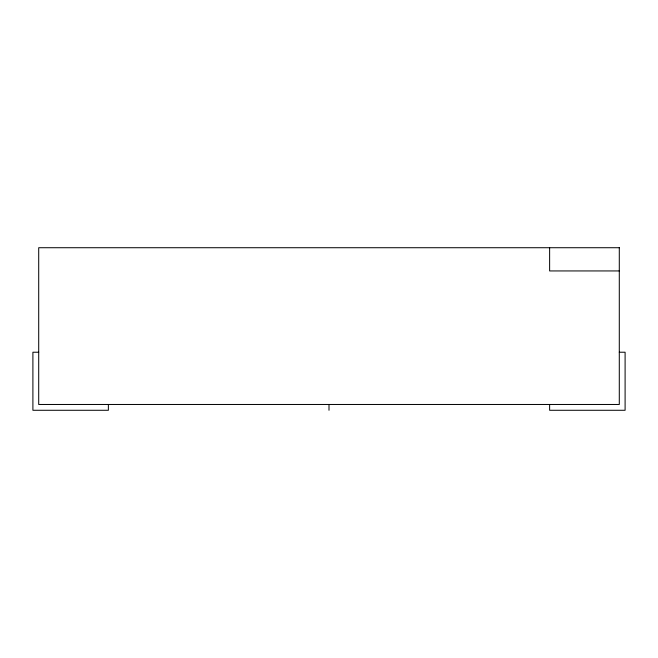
<?xml version="1.0" encoding="UTF-8"?>
<svg xmlns="http://www.w3.org/2000/svg" width="658" height="658" viewBox="0 0 658 658"><rect width="100%" height="100%" fill="white"/><g stroke="black" fill="none" stroke-linecap="round" stroke-linejoin="round"><path stroke-width="0.99" d="M619.293 270.94L549.627 270.94L549.627 247.721M38.707 352.227L32.9 352.227L32.9 410.279L108.373 410.279L108.373 404.473M619.293 352.227L625.1 352.227L625.1 410.279L549.627 410.279L549.627 404.473M329 404.473L329 410.279M619.293 247.721L38.707 247.721L38.707 404.473L619.293 404.473L619.293 247.721"/></g></svg>
